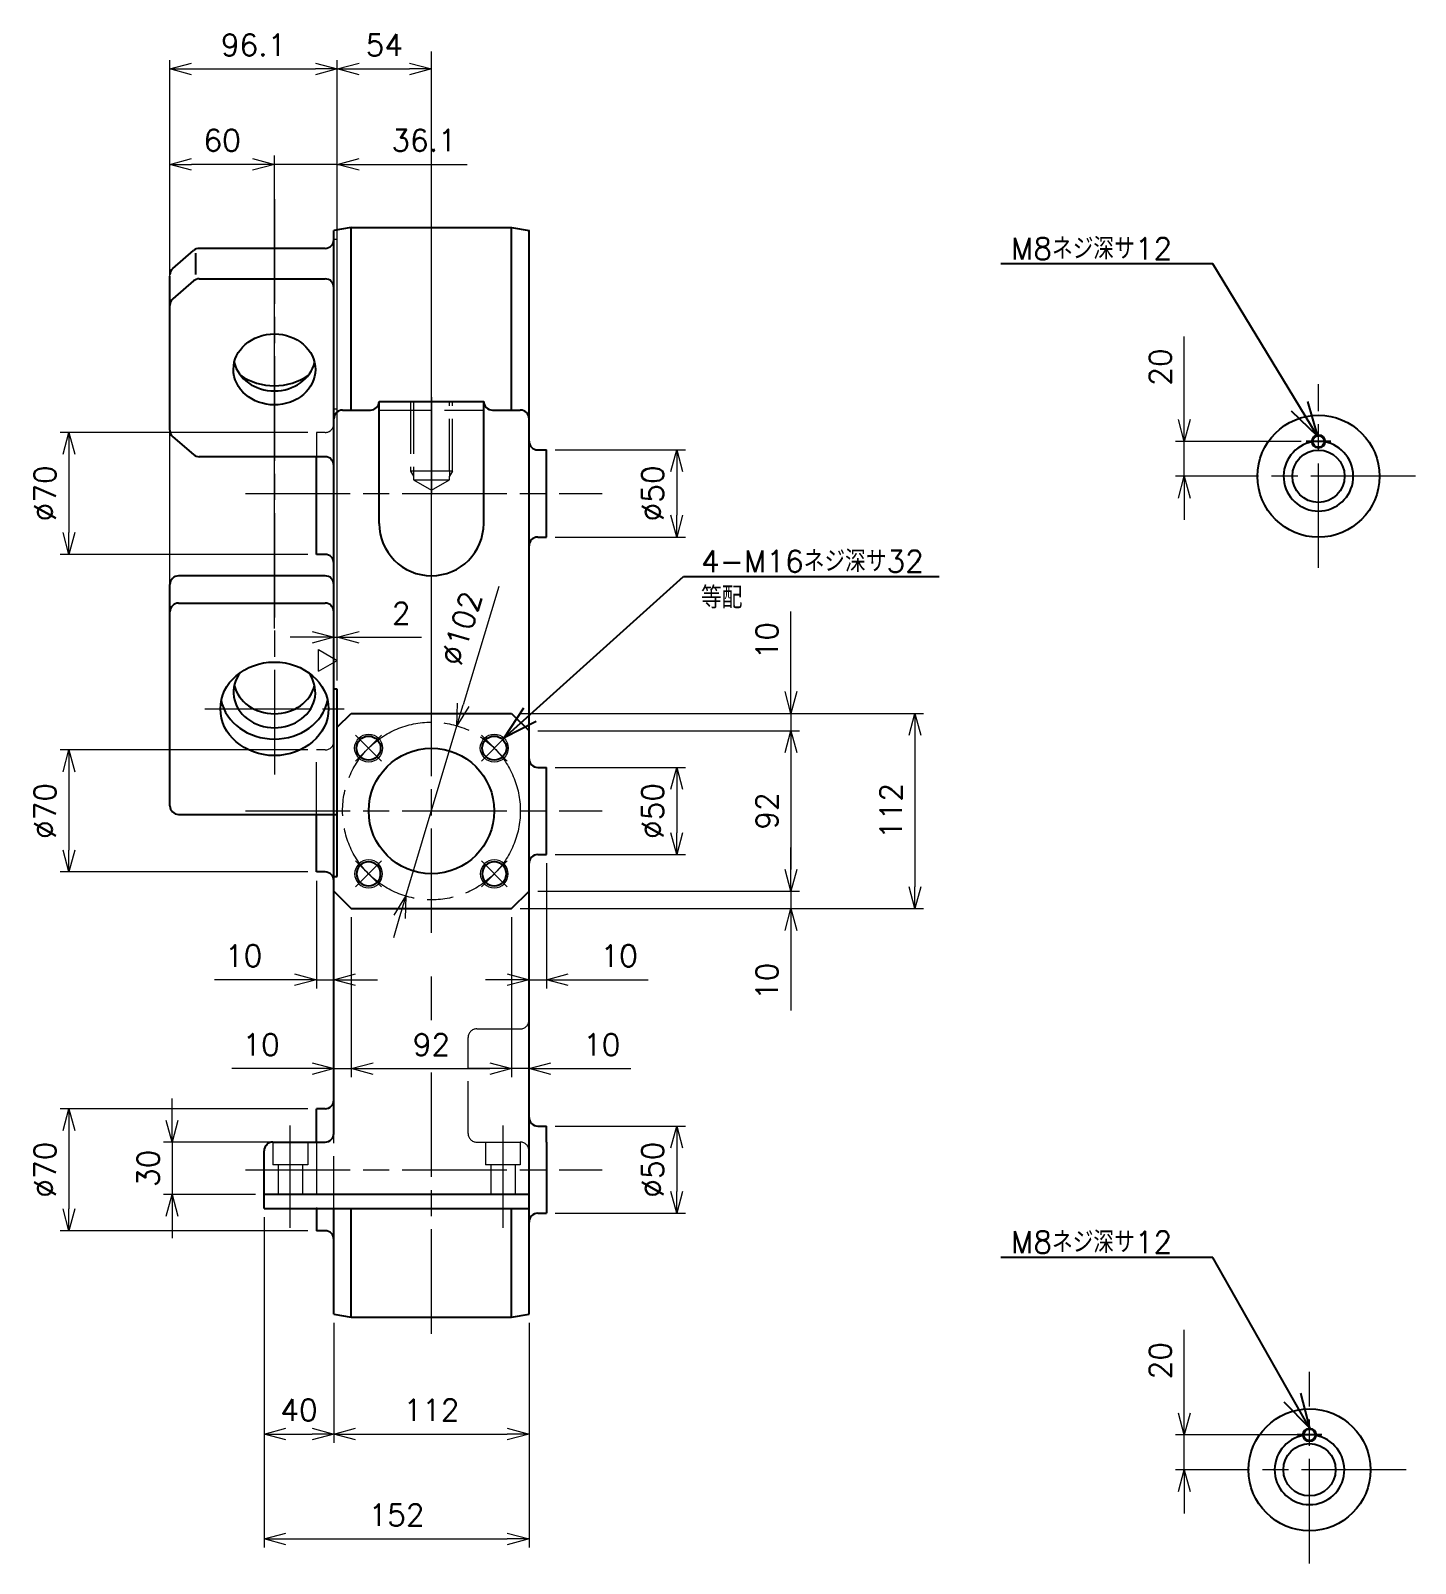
# Model space of a CAD drawing. Header units: millimetres. Extents: x 0 to 4205, y 0 to 2970.
# Drawn here: x 2753 to 3547, y 1209 to 2088 of the extents above; entities that cross this region are included whole.
import ezdxf
from ezdxf import colors
from ezdxf.entities.mleader import LeaderData, LeaderLine
from ezdxf.math import Vec2, Vec3

# ---------------------------------------------------------------- set-up
doc = ezdxf.new("R2010")
doc.units = ezdxf.units.MM
doc.header["$LTSCALE"] = 5
doc.linetypes.add('AM_ISO02W050', pattern=[7.5, 6, -1.5])
doc.linetypes.add('AM_ISO08W050', pattern=[18, 12, -1.5, 3, -1.5])
doc.layers.get('0').update_dxf_attribs({"lineweight": 0})
doc.layers.get('Defpoints').update_dxf_attribs({"lineweight": 0})
for name, color, linetype, lineweight in [('AM_0', 7, 'Continuous', 25), ('AM_3', 6, 'AM_ISO02W050', 13), ('AM_4', 4, 'Continuous', 13), ('AM_5', 3, 'Continuous', 13), ('AM_7', 4, 'AM_ISO08W050', 13)]:
    doc.layers.add(name, color=color, linetype=linetype, lineweight=lineweight)
doc.layers.add('CENTER', color=4, linetype='AM_ISO08W050')
doc.styles.get("Standard").update_dxf_attribs({"font": 'romans.shx', "bigfont": 'japanese.shx'})
doc.dimstyles.new('AM_JIS', dxfattribs={"dimtxt": 2.5, "dimasz": 2.5, "dimexe": 1, "dimexo": 1, "dimgap": 1.5, "dimtad": 3, "dimdec": 3, "dimdsep": 46, "dimtxsty": 'Standard', "dimblk": 'OPEN30', "dimcen": 0, "dimclrd": 256, "dimclre": 256, "dimclrt": 2, "dimadec": 0, "dimazin": 2, "dimtp": 0.1, "dimtm": 0.1, "dimtfac": 0.71, "dimtdec": 3, "dimtix": 1, "dimtmove": 0, "dimatfit": 3, "dimldrblk": 'OPEN30', "dimfxl": 1, "dimlwd": -1, "dimlwe": -1, "dimarcsym": 0})

# ---------------------------------------------------------------- blocks, each defined once
blk = doc.blocks.new('JIS_B1004_1')
at = {"layer": 'AM_0'}
blk.add_circle((0, 0), 6.92, dxfattribs=at)
at = {"layer": 'AM_4'}
blk.add_circle((0, 0), 8, dxfattribs=at)
at = {"layer": 'AM_7'}
for p, q in [((0, -10.5), (0, 10.5)), ((-10.5, 0), (10.5, 0))]:
    blk.add_line(p, q, dxfattribs=at)
at = {"layer": 'AM_0', "flags": 9}
for tag, p in [('ATT_TAG_1', (0, 0)), ('ATT_TAG_2', (0, -2)), ('ATT_TAG_3', (0, -4)), ('ATT_TAG_4', (0, -6)), ('ATT_TAG_5', (0, -8)), ('ATT_TAG_6', (0, -10)), ('ATT_TAG_7', (0, -12)), ('ATT_TAG_8', (0, -14)), ('ATT_TAG_9', (0, -16)), ('ATT_TAG_10', (0, -18)), ('ATT_TAG_11', (0, -20)), ('ATT_TAG_12', (0, -22)), ('ATT_TAG_13', (0, -24)), ('ATT_TAG_14', (0, -26)), ('ATT_TAG_15', (0, -28)), ('ATT_TAG_16', (0, -30)), ('ATT_TAG_17', (0, -32)), ('ATT_TAG_18', (0, -34)), ('ATT_TAG_19', (0, -36)), ('ATT_TAG_20', (0, -38))]:
    blk.add_attdef(tag, p, '', height=2, dxfattribs=at)
blk = doc.blocks.new('B1004_MetricCoarse_1_2')
at = {"layer": 'AM_3'}
for p, q in [((40, 12), (0, 12)), ((40, 10.38), (0, 10.38)), ((40, 12), (40, 10.38)), ((40, 12), (42.81, 10.38)), ((40, 10.38), (40, -10.38)), ((40, 10.38), (42.81, 10.38)), ((45, 10.38), (42.81, 10.38)), ((45, -10.38), (45, 10.38)), ((50.99, 0), (45, 10.38)), ((45, -10.38), (50.99, 0)), ((0, -10.38), (40, -10.38)), ((0, -12), (40, -12)), ((40, -12), (42.81, -10.38)), ((40, -10.38), (40, -12)), ((40, -10.38), (42.81, -10.38)), ((42.81, -10.38), (45, -10.38))]:
    blk.add_line(p, q, dxfattribs=at)
at = {"layer": 'AM_7'}
blk.add_line((-2.5, 0), (53.49, 0), dxfattribs=at)
at = {"layer": 'AM_3'}
for tag, p, flags in [('IDENT', (0, 0), 3), ('NAME', (0, -1), 1), ('WEIGHT', (0, -9), 1), ('NAME1', (0, -2), 1), ('DEVICE', (0, -3), 1), ('DEVICE1', (0, -4), 1), ('PARTS_NO', (0, -5), 1), ('BOMCOUNT', (0, -6), 1), ('MATERIAL', (0, -7), 1), ('PRICE', (0, -8), 1), ('PROCESS', (0, -10), 1), ('MAKER', (0, -11), 1), ('ITEM1', (0, -12), 1), ('ITEM2', (0, -13), 1), ('ITEM3', (0, -14), 1), ('ITEM4', (0, -15), 1), ('ITEM5', (0, -16), 1), ('ITEM6', (0, -17), 1), ('ITEM7', (0, -18), 1), ('ITEM8', (0, -19), 1), ('ITEM9', (0, -20), 1)]:
    blk.add_attdef(tag, p, '', height=1, dxfattribs=dict(at, flags=flags))
blk = doc.blocks.new('_Open30')
at = {"color": 0, "linetype": 'ByBlock', "lineweight": -2}
for p, q in [((-1, 0.268), (0, 0)), ((0, 0), (-1, -0.268)), ((0, 0), (-1, 0))]:
    blk.add_line(p, q, dxfattribs=at)
blk = doc.blocks.new('*D104')
at = {"layer": 'AM_5'}
for p, q in [((3053.65, 1847.59), (3128.41, 1847.59)), ((3123.41, 1835.09), (3123.41, 1810.09)), ((3053.65, 1797.59), (3128.41, 1797.59))]:
    blk.add_line(p, q, dxfattribs=at)
at = {"layer": 'Defpoints', "color": 0}
for p in [(3048.65, 1847.59), (3048.65, 1797.59), (3123.41, 1797.59)]:
    blk.add_point(p, dxfattribs=at)
at = {"layer": 'AM_5', "xscale": 12.5, "yscale": 12.5, "zscale": 12.5}
for p, rotation in [((3123.41, 1847.59), 90), ((3123.41, 1797.59), 270)]:
    blk.add_blockref('_Open30', p, dxfattribs=dict(at, rotation=rotation))
at = {"layer": 'AM_5', "color": 2, "insert": (3109.66, 1822.59), "char_height": 12.5, "attachment_point": 5, "rotation": 90}
blk.add_mtext('%%c50', dxfattribs=at)
blk = doc.blocks.new('*D105')
at = {"layer": 'AM_5'}
for p, q in [((3053.65, 1665.4), (3128.41, 1665.4)), ((3123.41, 1652.9), (3123.41, 1627.9)), ((3053.65, 1615.4), (3128.41, 1615.4))]:
    blk.add_line(p, q, dxfattribs=at)
at = {"layer": 'Defpoints', "color": 0}
for p in [(3048.65, 1665.4), (3048.65, 1615.4), (3123.41, 1615.4)]:
    blk.add_point(p, dxfattribs=at)
at = {"layer": 'AM_5', "xscale": 12.5, "yscale": 12.5, "zscale": 12.5}
for p, rotation in [((3123.41, 1665.4), 90), ((3123.41, 1615.4), 270)]:
    blk.add_blockref('_Open30', p, dxfattribs=dict(at, rotation=rotation))
at = {"layer": 'AM_5', "color": 2, "insert": (3109.66, 1640.4), "char_height": 12.5, "attachment_point": 5, "rotation": 90}
blk.add_mtext('%%c50', dxfattribs=at)
blk = doc.blocks.new('*D106')
at = {"layer": 'AM_5'}
for p, q in [((3053.65, 1459.58), (3128.41, 1459.58)), ((3123.41, 1447.08), (3123.41, 1422.08)), ((3053.65, 1409.58), (3128.41, 1409.58))]:
    blk.add_line(p, q, dxfattribs=at)
at = {"layer": 'Defpoints', "color": 0}
for p in [(3048.65, 1459.58), (3048.65, 1409.58), (3123.41, 1409.58)]:
    blk.add_point(p, dxfattribs=at)
at = {"layer": 'AM_5', "xscale": 12.5, "yscale": 12.5, "zscale": 12.5}
for p, rotation in [((3123.41, 1459.58), 89.999999998044), ((3123.41, 1409.58), 269.999999998044)]:
    blk.add_blockref('_Open30', p, dxfattribs=dict(at, rotation=rotation))
at = {"layer": 'AM_5', "color": 2, "insert": (3109.66, 1434.58), "char_height": 12.5, "attachment_point": 5, "rotation": 90}
blk.add_mtext('%%c50', dxfattribs=at)
blk = doc.blocks.new('*D107')
at = {"layer": 'AM_5'}
for p, q in [((2911.65, 1857.59), (2769.62, 1857.59)), ((2774.62, 1845.09), (2774.62, 1800.09)), ((2911.65, 1787.59), (2769.62, 1787.59))]:
    blk.add_line(p, q, dxfattribs=at)
at = {"layer": 'Defpoints', "color": 0}
for p in [(2916.65, 1857.59), (2774.62, 1787.59), (2916.65, 1787.59)]:
    blk.add_point(p, dxfattribs=at)
at = {"layer": 'AM_5', "xscale": 12.5, "yscale": 12.5, "zscale": 12.5}
for p, rotation in [((2774.62, 1857.59), 89.999999999342), ((2774.62, 1787.59), 269.999999999342)]:
    blk.add_blockref('_Open30', p, dxfattribs=dict(at, rotation=rotation))
at = {"layer": 'AM_5', "color": 2, "insert": (2760.87, 1822.59), "char_height": 12.5, "attachment_point": 5, "rotation": 90}
blk.add_mtext('%%c70', dxfattribs=at)
blk = doc.blocks.new('*D108')
at = {"layer": 'AM_5'}
for p, q in [((2911.65, 1675.4), (2769.62, 1675.4)), ((2774.62, 1662.9), (2774.62, 1617.9)), ((2911.65, 1605.4), (2769.62, 1605.4))]:
    blk.add_line(p, q, dxfattribs=at)
at = {"layer": 'Defpoints', "color": 0}
for p in [(2916.65, 1675.4), (2774.62, 1605.4), (2916.65, 1605.4)]:
    blk.add_point(p, dxfattribs=at)
at = {"layer": 'AM_5', "xscale": 12.5, "yscale": 12.5, "zscale": 12.5}
for p, rotation in [((2774.62, 1675.4), 89.999999999381), ((2774.62, 1605.4), 269.999999999381)]:
    blk.add_blockref('_Open30', p, dxfattribs=dict(at, rotation=rotation))
at = {"layer": 'AM_5', "color": 2, "insert": (2760.87, 1640.4), "char_height": 12.5, "attachment_point": 5, "rotation": 90}
blk.add_mtext('%%c70', dxfattribs=at)
blk = doc.blocks.new('*D109')
at = {"layer": 'AM_5'}
for p, q in [((2911.65, 1469.58), (2769.62, 1469.58)), ((2774.62, 1457.08), (2774.62, 1412.08)), ((2911.65, 1399.58), (2769.62, 1399.58))]:
    blk.add_line(p, q, dxfattribs=at)
at = {"layer": 'Defpoints', "color": 0}
for p in [(2916.65, 1469.58), (2774.62, 1399.58), (2916.65, 1399.58)]:
    blk.add_point(p, dxfattribs=at)
at = {"layer": 'AM_5', "xscale": 12.5, "yscale": 12.5, "zscale": 12.5}
for p, rotation in [((2774.62, 1469.58), 90.000000000279), ((2774.62, 1399.58), 270.000000000279)]:
    blk.add_blockref('_Open30', p, dxfattribs=dict(at, rotation=rotation))
at = {"layer": 'AM_5', "color": 2, "insert": (2760.87, 1434.58), "char_height": 12.5, "attachment_point": 5, "rotation": 90}
blk.add_mtext('%%c70', dxfattribs=at)
blk = doc.blocks.new('*D110')
at = {"layer": 'AM_5'}
for p, q in [((2833.87, 1462.9), (2833.87, 1475.4)), ((2896.65, 1450.4), (2828.87, 1450.4)), ((2833.87, 1450.4), (2833.87, 1420.4)), ((2881.65, 1420.4), (2828.87, 1420.4)), ((2833.87, 1407.9), (2833.87, 1395.4))]:
    blk.add_line(p, q, dxfattribs=at)
at = {"layer": 'Defpoints', "color": 0}
for p in [(2901.65, 1450.4), (2833.87, 1420.4), (2886.65, 1420.4)]:
    blk.add_point(p, dxfattribs=at)
at = {"layer": 'AM_5', "xscale": 12.5, "yscale": 12.5, "zscale": 12.5}
for p, rotation in [((2833.87, 1450.4), 270), ((2833.87, 1420.4), 90)]:
    blk.add_blockref('_Open30', p, dxfattribs=dict(at, rotation=rotation))
at = {"layer": 'AM_5', "color": 2, "insert": (2820.12, 1435.4), "char_height": 12.5, "attachment_point": 5, "rotation": 90}
blk.add_mtext('30', dxfattribs=at)
blk = doc.blocks.new('*D111')
at = {"layer": 'AM_5'}
for p, q in [((2886.65, 1407.4), (2886.65, 1277.91)), ((2926.65, 1346.75), (2926.65, 1277.91)), ((2899.15, 1282.91), (2914.15, 1282.91))]:
    blk.add_line(p, q, dxfattribs=at)
at = {"layer": 'Defpoints', "color": 0}
for p in [(2886.65, 1412.4), (2926.65, 1351.75), (2926.65, 1282.91)]:
    blk.add_point(p, dxfattribs=at)
at = {"layer": 'AM_5', "xscale": 12.5, "yscale": 12.5, "zscale": 12.5, "rotation": 180}
blk.add_blockref('_Open30', (2886.65, 1282.91), dxfattribs=at)
at = {"layer": 'AM_5', "xscale": 12.5, "yscale": 12.5, "zscale": 12.5}
blk.add_blockref('_Open30', (2926.65, 1282.91), dxfattribs=at)
at = {"layer": 'AM_5', "color": 2, "insert": (2906.65, 1296.66), "char_height": 12.5, "attachment_point": 5}
blk.add_mtext('40', dxfattribs=at)
blk = doc.blocks.new('*D112')
at = {"layer": 'AM_5'}
for p, q in [((2926.65, 1346.75), (2926.65, 1277.91)), ((3038.65, 1346.75), (3038.65, 1277.91)), ((2939.15, 1282.91), (3026.15, 1282.91))]:
    blk.add_line(p, q, dxfattribs=at)
at = {"layer": 'Defpoints', "color": 0}
for p in [(2926.65, 1351.75), (3038.65, 1351.75), (3038.65, 1282.91)]:
    blk.add_point(p, dxfattribs=at)
at = {"layer": 'AM_5', "xscale": 12.5, "yscale": 12.5, "zscale": 12.5, "rotation": 180}
blk.add_blockref('_Open30', (2926.65, 1282.91), dxfattribs=at)
at = {"layer": 'AM_5', "xscale": 12.5, "yscale": 12.5, "zscale": 12.5}
blk.add_blockref('_Open30', (3038.65, 1282.91), dxfattribs=at)
at = {"layer": 'AM_5', "color": 2, "insert": (2982.65, 1296.66), "char_height": 12.5, "attachment_point": 5}
blk.add_mtext('112', dxfattribs=at)
blk = doc.blocks.new('*D113')
at = {"layer": 'AM_5'}
for p, q in [((2886.65, 1407.4), (2886.65, 1217.77)), ((3038.65, 1346.75), (3038.65, 1217.77)), ((2899.15, 1222.77), (3026.15, 1222.77))]:
    blk.add_line(p, q, dxfattribs=at)
at = {"layer": 'Defpoints', "color": 0}
for p in [(2886.65, 1412.4), (3038.65, 1351.75), (3038.65, 1222.77)]:
    blk.add_point(p, dxfattribs=at)
at = {"layer": 'AM_5', "xscale": 12.5, "yscale": 12.5, "zscale": 12.5, "rotation": 180}
blk.add_blockref('_Open30', (2886.65, 1222.77), dxfattribs=at)
at = {"layer": 'AM_5', "xscale": 12.5, "yscale": 12.5, "zscale": 12.5}
blk.add_blockref('_Open30', (3038.65, 1222.77), dxfattribs=at)
at = {"layer": 'AM_5', "color": 2, "insert": (2962.65, 1236.52), "char_height": 12.5, "attachment_point": 5}
blk.add_mtext('152', dxfattribs=at)
blk = doc.blocks.new('*D114')
at = {"layer": 'AM_5'}
for p, q in [((2916.65, 1600.4), (2916.65, 1538.57)), ((2926.65, 1600.4), (2926.65, 1538.57)), ((2916.65, 1543.57), (2858.2, 1543.57)), ((2904.15, 1543.57), (2891.65, 1543.57)), ((2916.65, 1543.57), (2926.65, 1543.57)), ((2939.15, 1543.57), (2951.65, 1543.57))]:
    blk.add_line(p, q, dxfattribs=at)
at = {"layer": 'Defpoints', "color": 0}
for p in [(2916.65, 1605.4), (2926.65, 1605.4), (2926.65, 1543.57)]:
    blk.add_point(p, dxfattribs=at)
at = {"layer": 'AM_5', "xscale": 12.5, "yscale": 12.5, "zscale": 12.5}
blk.add_blockref('_Open30', (2916.65, 1543.57), dxfattribs=at)
at = {"layer": 'AM_5', "xscale": 12.5, "yscale": 12.5, "zscale": 12.5, "rotation": 180}
blk.add_blockref('_Open30', (2926.65, 1543.57), dxfattribs=at)
at = {"layer": 'AM_5', "color": 2, "insert": (2874.92, 1557.32), "char_height": 12.5, "attachment_point": 5}
blk.add_mtext('10', dxfattribs=at)
blk = doc.blocks.new('*D115')
at = {"layer": 'AM_5'}
for p, q in [((3048.65, 1610.4), (3048.65, 1538.57)), ((3038.65, 1589.4), (3038.65, 1538.57)), ((3026.15, 1543.57), (3013.65, 1543.57)), ((3038.65, 1543.57), (3048.65, 1543.57)), ((3048.65, 1543.57), (3107.1, 1543.57)), ((3061.15, 1543.57), (3073.65, 1543.57))]:
    blk.add_line(p, q, dxfattribs=at)
at = {"layer": 'Defpoints', "color": 0}
for p in [(3048.65, 1615.4), (3038.65, 1594.4), (3048.65, 1543.57)]:
    blk.add_point(p, dxfattribs=at)
at = {"layer": 'AM_5', "xscale": 12.5, "yscale": 12.5, "zscale": 12.5}
blk.add_blockref('_Open30', (3038.65, 1543.57), dxfattribs=at)
at = {"layer": 'AM_5', "xscale": 12.5, "yscale": 12.5, "zscale": 12.5, "rotation": 180}
blk.add_blockref('_Open30', (3048.65, 1543.57), dxfattribs=at)
at = {"layer": 'AM_5', "color": 2, "insert": (3090.38, 1557.32), "char_height": 12.5, "attachment_point": 5}
blk.add_mtext('10', dxfattribs=at)
blk = doc.blocks.new('*D116')
at = {"layer": 'AM_5'}
for p, q in [((3021.31, 1769.18), (3000.91, 1701.22)), ((2967.99, 1591.56), (2997.32, 1689.25)), ((2964.39, 1579.59), (2960.8, 1567.61))]:
    blk.add_line(p, q, dxfattribs=at)
at = {"layer": 'Defpoints', "color": 0}
for p in [(2997.32, 1689.25), (2967.99, 1591.56)]:
    blk.add_point(p, dxfattribs=at)
at = {"layer": 'AM_5', "xscale": 12.5, "yscale": 12.5, "zscale": 12.5}
for p, rotation in [((2997.32, 1689.25), 253.288296521846), ((2967.99, 1591.56), 73.288296521846)]:
    blk.add_blockref('_Open30', p, dxfattribs=dict(at, rotation=rotation))
at = {"layer": 'AM_5', "color": 2, "insert": (2999.74, 1745.14), "char_height": 12.5, "attachment_point": 5, "rotation": 73.2883}
blk.add_mtext('%%c102', dxfattribs=at)
blk = doc.blocks.new('*D118')
at = {"layer": 'AM_5'}
for p, q in [((3188.93, 1696.4), (3188.93, 1754.86)), ((3188.93, 1708.9), (3188.93, 1721.4)), ((3033.65, 1696.4), (3193.93, 1696.4)), ((3188.93, 1696.4), (3188.93, 1686.4)), ((3043.65, 1686.4), (3193.93, 1686.4)), ((3188.93, 1673.9), (3188.93, 1661.4))]:
    blk.add_line(p, q, dxfattribs=at)
at = {"layer": 'Defpoints', "color": 0}
for p in [(3028.65, 1696.4), (3038.65, 1686.4), (3188.93, 1686.4)]:
    blk.add_point(p, dxfattribs=at)
at = {"layer": 'AM_5', "xscale": 12.5, "yscale": 12.5, "zscale": 12.5}
for p, rotation in [((3188.93, 1696.4), 270), ((3188.93, 1686.4), 90)]:
    blk.add_blockref('_Open30', p, dxfattribs=dict(at, rotation=rotation))
at = {"layer": 'AM_5', "color": 2, "insert": (3175.18, 1738.13), "char_height": 12.5, "attachment_point": 5, "rotation": 90}
blk.add_mtext('10', dxfattribs=at)
blk = doc.blocks.new('*D119')
at = {"layer": 'AM_5'}
for p, q in [((3043.65, 1686.4), (3193.93, 1686.4)), ((3188.93, 1673.9), (3188.93, 1606.9)), ((3043.65, 1594.4), (3193.93, 1594.4))]:
    blk.add_line(p, q, dxfattribs=at)
at = {"layer": 'Defpoints', "color": 0}
for p in [(3038.65, 1686.4), (3038.65, 1594.4), (3188.93, 1594.4)]:
    blk.add_point(p, dxfattribs=at)
at = {"layer": 'AM_5', "xscale": 12.5, "yscale": 12.5, "zscale": 12.5}
for p, rotation in [((3188.93, 1686.4), 90), ((3188.93, 1594.4), 270)]:
    blk.add_blockref('_Open30', p, dxfattribs=dict(at, rotation=rotation))
at = {"layer": 'AM_5', "color": 2, "insert": (3175.18, 1640.4), "char_height": 12.5, "attachment_point": 5, "rotation": 90}
blk.add_mtext('92', dxfattribs=at)
blk = doc.blocks.new('*D120')
at = {"layer": 'AM_5'}
for p, q in [((3188.93, 1606.9), (3188.93, 1619.4)), ((3043.65, 1594.4), (3193.93, 1594.4)), ((3188.93, 1594.4), (3188.93, 1584.4)), ((3033.65, 1584.4), (3193.93, 1584.4)), ((3188.93, 1584.4), (3188.93, 1525.95)), ((3188.93, 1571.9), (3188.93, 1559.4))]:
    blk.add_line(p, q, dxfattribs=at)
at = {"layer": 'Defpoints', "color": 0}
for p in [(3038.65, 1594.4), (3028.65, 1584.4), (3188.93, 1584.4)]:
    blk.add_point(p, dxfattribs=at)
at = {"layer": 'AM_5', "xscale": 12.5, "yscale": 12.5, "zscale": 12.5}
for p, rotation in [((3188.93, 1594.4), 270), ((3188.93, 1584.4), 90)]:
    blk.add_blockref('_Open30', p, dxfattribs=dict(at, rotation=rotation))
at = {"layer": 'AM_5', "color": 2, "insert": (3175.18, 1542.68), "char_height": 12.5, "attachment_point": 5, "rotation": 90}
blk.add_mtext('10', dxfattribs=at)
blk = doc.blocks.new('*D121')
at = {"layer": 'AM_5'}
for p, q in [((3033.65, 1696.4), (3265.07, 1696.4)), ((3260.07, 1683.9), (3260.07, 1596.9)), ((3033.65, 1584.4), (3265.07, 1584.4))]:
    blk.add_line(p, q, dxfattribs=at)
at = {"layer": 'Defpoints', "color": 0}
for p in [(3028.65, 1696.4), (3028.65, 1584.4), (3260.07, 1584.4)]:
    blk.add_point(p, dxfattribs=at)
at = {"layer": 'AM_5', "xscale": 12.5, "yscale": 12.5, "zscale": 12.5}
for p, rotation in [((3260.07, 1696.4), 89.999999999641), ((3260.07, 1584.4), 269.999999999641)]:
    blk.add_blockref('_Open30', p, dxfattribs=dict(at, rotation=rotation))
at = {"layer": 'AM_5', "color": 2, "insert": (3246.32, 1640.4), "char_height": 12.5, "attachment_point": 5, "rotation": 90}
blk.add_mtext('112', dxfattribs=at)
blk = doc.blocks.new('*D122')
at = {"layer": 'AM_5'}
for p, q in [((2926.65, 1589.4), (2926.65, 1487.59)), ((2936.65, 1579.4), (2936.65, 1487.59)), ((2926.65, 1492.59), (2868.2, 1492.59)), ((2914.15, 1492.59), (2901.65, 1492.59)), ((2926.65, 1492.59), (2936.65, 1492.59)), ((2949.15, 1492.59), (2961.65, 1492.59))]:
    blk.add_line(p, q, dxfattribs=at)
at = {"layer": 'Defpoints', "color": 0}
for p in [(2926.65, 1594.4), (2936.65, 1584.4), (2936.65, 1492.59)]:
    blk.add_point(p, dxfattribs=at)
at = {"layer": 'AM_5', "xscale": 12.5, "yscale": 12.5, "zscale": 12.5}
blk.add_blockref('_Open30', (2926.65, 1492.59), dxfattribs=at)
at = {"layer": 'AM_5', "xscale": 12.5, "yscale": 12.5, "zscale": 12.5, "rotation": 180}
blk.add_blockref('_Open30', (2936.65, 1492.59), dxfattribs=at)
at = {"layer": 'AM_5', "color": 2, "insert": (2884.92, 1506.34), "char_height": 12.5, "attachment_point": 5}
blk.add_mtext('10', dxfattribs=at)
blk = doc.blocks.new('*D123')
at = {"layer": 'AM_5'}
for p, q in [((3038.65, 1589.4), (3038.65, 1487.59)), ((3028.65, 1579.4), (3028.65, 1487.59)), ((3016.15, 1492.59), (3003.65, 1492.59)), ((3038.65, 1492.59), (3028.65, 1492.59)), ((3038.65, 1492.59), (3097.1, 1492.59)), ((3051.15, 1492.59), (3063.65, 1492.59))]:
    blk.add_line(p, q, dxfattribs=at)
at = {"layer": 'Defpoints', "color": 0}
for p in [(3038.65, 1594.4), (3028.65, 1584.4), (3028.65, 1492.59)]:
    blk.add_point(p, dxfattribs=at)
at = {"layer": 'AM_5', "xscale": 12.5, "yscale": 12.5, "zscale": 12.5}
blk.add_blockref('_Open30', (3028.65, 1492.59), dxfattribs=at)
at = {"layer": 'AM_5', "xscale": 12.5, "yscale": 12.5, "zscale": 12.5, "rotation": 180}
blk.add_blockref('_Open30', (3038.65, 1492.59), dxfattribs=at)
at = {"layer": 'AM_5', "color": 2, "insert": (3080.38, 1506.34), "char_height": 12.5, "attachment_point": 5}
blk.add_mtext('10', dxfattribs=at)
blk = doc.blocks.new('*D124')
at = {"layer": 'AM_5'}
for p, q in [((2936.65, 1579.4), (2936.65, 1487.59)), ((3028.65, 1579.4), (3028.65, 1487.59)), ((2949.15, 1492.59), (3016.15, 1492.59))]:
    blk.add_line(p, q, dxfattribs=at)
at = {"layer": 'Defpoints', "color": 0}
for p in [(2936.65, 1584.4), (3028.65, 1584.4), (3028.65, 1492.59)]:
    blk.add_point(p, dxfattribs=at)
at = {"layer": 'AM_5', "xscale": 12.5, "yscale": 12.5, "zscale": 12.5}
for p, rotation in [((2936.65, 1492.59), 180.000000000063), ((3028.65, 1492.59), 6.3e-11)]:
    blk.add_blockref('_Open30', p, dxfattribs=dict(at, rotation=rotation))
at = {"layer": 'AM_5', "color": 2, "insert": (2982.65, 1506.34), "char_height": 12.5, "attachment_point": 5}
blk.add_mtext('92', dxfattribs=at)
blk = doc.blocks.new('*D125')
at = {"layer": 'AM_5'}
for p, q in [((2926.65, 1715.35), (2926.65, 1745.1)), ((2928.65, 1715.35), (2928.65, 1745.1)), ((2914.15, 1740.1), (2901.65, 1740.1)), ((2926.65, 1740.1), (2928.65, 1740.1)), ((2928.65, 1740.1), (2976.98, 1740.1)), ((2941.15, 1740.1), (2953.65, 1740.1))]:
    blk.add_line(p, q, dxfattribs=at)
at = {"layer": 'Defpoints', "color": 0}
for p in [(2928.65, 1740.1), (2926.65, 1710.35), (2928.65, 1710.35)]:
    blk.add_point(p, dxfattribs=at)
at = {"layer": 'AM_5', "xscale": 12.5, "yscale": 12.5, "zscale": 12.5}
blk.add_blockref('_Open30', (2926.65, 1740.1), dxfattribs=at)
at = {"layer": 'AM_5', "xscale": 12.5, "yscale": 12.5, "zscale": 12.5, "rotation": 180}
blk.add_blockref('_Open30', (2928.65, 1740.1), dxfattribs=at)
at = {"layer": 'AM_5', "color": 2, "insert": (2965.32, 1753.85), "char_height": 12.5, "attachment_point": 5}
blk.add_mtext('2', dxfattribs=at)
blk = doc.blocks.new('*D127')
at = {"layer": 'AM_5'}
for p, q in [((2892.55, 1745.1), (2892.55, 2016.41)), ((2928.65, 1715.35), (2928.65, 2016.41)), ((2880.05, 2011.41), (2867.55, 2011.41)), ((2928.65, 2011.41), (2892.55, 2011.41)), ((2928.65, 2011.41), (3003.17, 2011.41)), ((2941.15, 2011.41), (2953.65, 2011.41))]:
    blk.add_line(p, q, dxfattribs=at)
at = {"layer": 'Defpoints', "color": 0}
for p in [(2892.55, 2011.41), (2892.55, 1740.1), (2928.65, 1710.35)]:
    blk.add_point(p, dxfattribs=at)
at = {"layer": 'AM_5', "xscale": 12.5, "yscale": 12.5, "zscale": 12.5}
blk.add_blockref('_Open30', (2892.55, 2011.41), dxfattribs=at)
at = {"layer": 'AM_5', "xscale": 12.5, "yscale": 12.5, "zscale": 12.5, "rotation": 180}
blk.add_blockref('_Open30', (2928.65, 2011.41), dxfattribs=at)
at = {"layer": 'AM_5', "color": 2, "insert": (2978.41, 2025.16), "char_height": 12.5, "attachment_point": 5}
blk.add_mtext('36.1', dxfattribs=at)
blk = doc.blocks.new('*D128')
at = {"layer": 'AM_5'}
for p, q in [((2832.55, 1745.1), (2832.55, 2016.41)), ((2892.55, 1745.1), (2892.55, 2016.41)), ((2880.05, 2011.41), (2845.05, 2011.41))]:
    blk.add_line(p, q, dxfattribs=at)
at = {"layer": 'Defpoints', "color": 0}
for p in [(2832.55, 2011.41), (2832.55, 1740.1), (2892.55, 1740.1)]:
    blk.add_point(p, dxfattribs=at)
at = {"layer": 'AM_5', "xscale": 12.5, "yscale": 12.5, "zscale": 12.5, "rotation": 180}
blk.add_blockref('_Open30', (2832.55, 2011.41), dxfattribs=at)
at = {"layer": 'AM_5', "xscale": 12.5, "yscale": 12.5, "zscale": 12.5}
blk.add_blockref('_Open30', (2892.55, 2011.41), dxfattribs=at)
at = {"layer": 'AM_5', "color": 2, "insert": (2862.55, 2025.16), "char_height": 12.5, "attachment_point": 5}
blk.add_mtext('60', dxfattribs=at)
blk = doc.blocks.new('*D129')
at = {"layer": 'AM_5'}
for p, q in [((2832.55, 1759.65), (2832.55, 2071.16)), ((2928.65, 1759.65), (2928.65, 2071.16)), ((2845.05, 2066.16), (2916.15, 2066.16))]:
    blk.add_line(p, q, dxfattribs=at)
at = {"layer": 'Defpoints', "color": 0}
for p in [(2928.65, 2066.16), (2832.55, 1754.65), (2928.65, 1754.65)]:
    blk.add_point(p, dxfattribs=at)
at = {"layer": 'AM_5', "xscale": 12.5, "yscale": 12.5, "zscale": 12.5, "rotation": 180}
blk.add_blockref('_Open30', (2832.55, 2066.16), dxfattribs=at)
at = {"layer": 'AM_5', "xscale": 12.5, "yscale": 12.5, "zscale": 12.5}
blk.add_blockref('_Open30', (2928.65, 2066.16), dxfattribs=at)
at = {"layer": 'AM_5', "color": 2, "insert": (2880.6, 2079.91), "char_height": 12.5, "attachment_point": 5}
blk.add_mtext('96.1', dxfattribs=at)
blk = doc.blocks.new('*D130')
at = {"layer": 'AM_5'}
for p, q in [((2928.65, 1715.35), (2928.65, 2071.16)), ((2982.65, 1715.35), (2982.65, 2071.16)), ((2941.15, 2066.16), (2970.15, 2066.16))]:
    blk.add_line(p, q, dxfattribs=at)
at = {"layer": 'Defpoints', "color": 0}
for p in [(2982.65, 2066.16), (2928.65, 1710.35), (2982.65, 1710.35)]:
    blk.add_point(p, dxfattribs=at)
at = {"layer": 'AM_5', "xscale": 12.5, "yscale": 12.5, "zscale": 12.5, "rotation": 180}
blk.add_blockref('_Open30', (2928.65, 2066.16), dxfattribs=at)
at = {"layer": 'AM_5', "xscale": 12.5, "yscale": 12.5, "zscale": 12.5}
blk.add_blockref('_Open30', (2982.65, 2066.16), dxfattribs=at)
at = {"layer": 'AM_5', "color": 2, "insert": (2955.65, 2079.91), "char_height": 12.5, "attachment_point": 5}
blk.add_mtext('54', dxfattribs=at)
blk = doc.blocks.new('*D227')
at = {"layer": 'AM_5'}
for p, q in [((3414.64, 1852.46), (3414.64, 1912.69)), ((3414.64, 1864.96), (3414.64, 1877.46)), ((3481.73, 1852.46), (3409.64, 1852.46)), ((3414.64, 1832.46), (3414.64, 1852.46)), ((3439.04, 1832.46), (3409.64, 1832.46)), ((3414.64, 1819.96), (3414.64, 1807.46))]:
    blk.add_line(p, q, dxfattribs=at)
at = {"layer": 'Defpoints', "color": 0}
for p in [(3414.64, 1852.46), (3486.73, 1852.46), (3444.04, 1832.46)]:
    blk.add_point(p, dxfattribs=at)
at = {"layer": 'AM_5', "xscale": 12.5, "yscale": 12.5, "zscale": 12.5}
for p, rotation in [((3414.64, 1852.46), 270), ((3414.64, 1832.46), 90)]:
    blk.add_blockref('_Open30', p, dxfattribs=dict(at, rotation=rotation))
at = {"layer": 'AM_5', "color": 2, "insert": (3400.89, 1895.07), "char_height": 12.5, "attachment_point": 5, "rotation": 90}
blk.add_mtext('20', dxfattribs=at)
blk = doc.blocks.new('*D237')
at = {"layer": 'AM_5'}
for p, q in [((3414.64, 1282.4), (3414.64, 1342.64)), ((3414.64, 1294.9), (3414.64, 1307.4)), ((3481.73, 1282.4), (3409.64, 1282.4)), ((3414.64, 1262.4), (3414.64, 1282.4)), ((3439.04, 1262.4), (3409.64, 1262.4)), ((3414.64, 1249.9), (3414.64, 1237.4))]:
    blk.add_line(p, q, dxfattribs=at)
at = {"layer": 'Defpoints', "color": 0}
for p in [(3414.64, 1282.4), (3486.73, 1282.4), (3444.04, 1262.4)]:
    blk.add_point(p, dxfattribs=at)
at = {"layer": 'AM_5', "xscale": 12.5, "yscale": 12.5, "zscale": 12.5}
for p, rotation in [((3414.64, 1282.4), 270), ((3414.64, 1262.4), 90)]:
    blk.add_blockref('_Open30', p, dxfattribs=dict(at, rotation=rotation))
at = {"layer": 'AM_5', "color": 2, "insert": (3400.89, 1325.02), "char_height": 12.5, "attachment_point": 5, "rotation": 90}
blk.add_mtext('20', dxfattribs=at)

msp = doc.modelspace()

# ---------------------------------------------------------------- linework, layer by layer
at = {"layer": 'AM_0'}
for p, q in [((2936.6508, 1975.114), (2926.6508, 1973.3775)), ((2926.6508, 1688.4031), (2926.6508, 1973.3775)), ((2936.6508, 1870.4031), (2936.6508, 1975.114)), ((2936.6508, 1975.114), (3028.6508, 1975.114)), ((3028.6508, 1870.4031), (3028.6508, 1975.114)), ((3028.6508, 1975.114), (3038.6508, 1973.3775)), ((3038.6508, 1351.7451), (3038.6508, 1973.3775)), ((2834.2775, 1951.721), (2846.1417, 1961.9956)), ((2921.6508, 1963.216), (2849.4149, 1963.216)), ((2847.5508, 1948.1547), (2847.5508, 1960.4013)), ((2832.5508, 1858.8977), (2832.5508, 1947.2715)), ((2846.1417, 1944.4956), (2834.2775, 1934.221)), ((2849.4149, 1945.716), (2921.6508, 1945.716)), ((2952.6508, 1805.4031), (2952.6508, 1875.4031)), ((2952.6508, 1875.4031), (3012.6508, 1875.4031)), ((3012.6508, 1805.4031), (3012.6508, 1875.4031)), ((2931.6508, 1870.4031), (2947.6508, 1870.4031)), ((3017.6508, 1870.4031), (3033.6508, 1870.4031)), ((2834.2775, 1855.118), (2846.1417, 1844.8434)), ((3043.6508, 1847.5926), (3048.6508, 1847.5926)), ((3048.6508, 1797.5926), (3048.6508, 1847.5926)), ((2921.6508, 1843.6231), (2849.4149, 1843.6231)), ((2916.6508, 1815.5941), (2916.6508, 1843.6231)), ((2916.6508, 1787.5926), (2916.6508, 1815.5941)), ((3043.6508, 1797.5926), (3048.6508, 1797.5926)), ((2921.6508, 1787.5926), (2916.6508, 1787.5926)), ((2832.5508, 1643.4047), (2832.5508, 1770.3181)), ((2921.6508, 1775.3181), (2837.5508, 1775.3181)), ((2837.5508, 1759.6482), (2921.6508, 1759.6482)), ((2928.6508, 1710.3516), (2926.6508, 1710.3516)), ((2928.6508, 1602.8754), (2928.6508, 1710.3516)), ((2928.6508, 1688.4031), (2936.6508, 1696.4031)), ((2936.6508, 1696.4031), (3028.6508, 1696.4031)), ((3028.6508, 1696.4031), (3038.6508, 1686.4031)), ((2926.6508, 1638.4047), (2926.6508, 1688.4031)), ((3043.6508, 1665.4031), (3048.6508, 1665.4031)), ((3048.6508, 1615.4031), (3048.6508, 1665.4031)), ((2837.5508, 1638.4047), (2928.6508, 1638.4047)), ((2916.6508, 1605.4031), (2916.6508, 1638.4047)), ((2926.6508, 1455.4031), (2926.6508, 1638.4047)), ((3043.6508, 1615.4031), (3048.6508, 1615.4031)), ((2921.6508, 1605.4031), (2916.6508, 1605.4031)), ((2926.6508, 1602.8754), (2928.6508, 1602.8754)), ((2926.6508, 1594.4031), (2936.6508, 1584.4031)), ((3028.6508, 1584.4031), (3038.6508, 1594.4031)), ((2936.6508, 1584.4031), (3028.6508, 1584.4031)), ((2916.6508, 1450.4031), (2916.6508, 1469.5783)), ((2921.6508, 1469.5783), (2916.6508, 1469.5783)), ((3043.6508, 1459.5783), (3048.6508, 1459.5783)), ((3048.6508, 1450.4031), (3048.6508, 1459.5783)), ((2886.6508, 1412.4031), (2886.6508, 1445.4031)), ((2891.6508, 1450.4031), (2921.6508, 1450.4031)), ((3048.6508, 1450.4031), (3048.6508, 1412.4031)), ((3038.6508, 1420.4031), (2886.6508, 1420.4031)), ((2886.6508, 1412.4031), (3038.6508, 1412.4031)), ((2916.6508, 1412.4031), (2916.6508, 1399.5783)), ((2926.6508, 1351.7451), (2926.6508, 1412.4031)), ((2936.6508, 1350.0086), (2936.6508, 1412.4031)), ((3028.6508, 1350.0086), (3028.6508, 1412.4031)), ((3043.6508, 1409.5783), (3048.6508, 1409.5783)), ((3048.6508, 1412.4031), (3048.6508, 1409.5783)), ((2921.6508, 1399.5783), (2916.6508, 1399.5783)), ((2926.6508, 1351.7451), (2936.6508, 1350.0086)), ((2936.6508, 1350.0086), (3028.6508, 1350.0086)), ((3028.6508, 1350.0086), (3038.6508, 1351.7451))]:
    msp.add_line(p, q, dxfattribs=at)
for centre, radius in [((3491.6728, 1832.4558), 35), ((3491.6728, 1852.4558), 3.3235), ((3491.6728, 1832.4558), 15), ((2982.6508, 1640.4031), 36), ((3486.5274, 1262.4044), 35), ((3486.5274, 1282.4044), 3.3235), ((3486.5274, 1262.4044), 15)]:
    msp.add_circle(centre, radius, dxfattribs=at)
for centre, radius, start, end in [((2849.4149, 1958.216), 5, 90, 130.8933947), ((2921.6508, 1968.216), 5, 270, 0), ((2837.5508, 1947.9413), 5, 130.8933947, 180), ((2849.4149, 1940.716), 5, 90, 130.8933947), ((2921.6508, 1940.716), 5, 0, 90), ((2837.5508, 1930.4413), 5, 130.8933947, 180), ((2947.6508, 1875.4031), 5, 270, 0), ((3017.6508, 1875.4031), 5, 180, 270), ((2931.6508, 1865.4031), 5, 90, 180), ((3033.6508, 1865.4031), 5, 0, 90), ((2837.5508, 1858.8977), 5, 180, 229.1066054), ((3043.6508, 1852.5926), 5, 180, 270), ((3491.6728, 1832.4558), 20, 99.5321153, 80.4678847), ((2849.4149, 1848.6231), 5, 229.1066054, 270), ((2921.6508, 1838.6231), 5, 0, 90), ((2982.6508, 1805.4031), 30, 180, 270), ((2982.6508, 1805.4031), 30, 270, 0), ((3043.6508, 1792.5926), 5, 90, 180), ((2921.6508, 1782.5926), 5, 0, 90), ((2837.5508, 1770.3181), 5, 90, 180), ((2921.6508, 1770.3181), 5, 0, 90), ((2837.5508, 1754.6482), 5, 90, 180), ((2921.6508, 1754.6482), 5, 0, 90), ((3043.6508, 1670.4031), 5, 180, 270), ((2837.5508, 1643.4047), 5, 180, 270), ((3043.6508, 1610.4031), 5, 90, 180), ((2921.6508, 1600.4031), 5, 0, 90), ((2921.6508, 1474.5783), 5, 270, 0), ((3043.6508, 1464.5783), 5, 180, 270), ((2921.6508, 1455.4031), 5, 270, 0), ((2891.6508, 1445.4031), 5, 90, 180), ((3043.6508, 1404.5783), 5, 90, 180), ((2921.6508, 1394.5783), 5, 0, 90), ((3486.5274, 1262.4044), 20, 99.5321153, 80.4678847)]:
    msp.add_arc(centre, radius, start, end, dxfattribs=at)
for centre, major_axis, start_param, end_param in [((2892.5508, 1893.7545), (-23.5, 0), 0.19783271, 6.48101801), ((2892.5508, 1901.7545), (-23.5, 0), 0.19783271, 2.94375995), ((2892.5508, 1911.2545), (-31, 0), 0.89136156, 2.25023108), ((2892.5508, 1708.5265), (-23.5, 0), 5.68951253, 10.01845073), ((2892.5508, 1716.5265), (-23.5, 0), 0.19783271, 2.94375995), ((2892.5508, 1708.5265), (-31, 0), 0.17786628, 2.96372637)]:
    msp.add_ellipse(centre, major_axis=major_axis, ratio=0.8660254, start_param=start_param, end_param=end_param, dxfattribs=at)
msp.add_ellipse((2892.5508, 1699.0265), major_axis=(-31, 0), ratio=0.8660254, dxfattribs=at)
msp.add_point((2982.6508, 1640.4031), dxfattribs=at)
msp.add_point((2982.6508, 1640.4031), dxfattribs=at)
at = {"layer": 'AM_3'}
for p, q in [((2928.6508, 1968.216), (2926.6508, 1968.216)), ((2928.6508, 1870.9467), (2928.6508, 1968.216)), ((2928.6508, 1870.9467), (2926.6508, 1870.9467)), ((2952.6508, 1870.4031), (3012.6508, 1870.4031)), ((2921.6508, 1857.5926), (2916.6508, 1857.5926)), ((2916.6508, 1857.5926), (2916.6508, 1843.6231)), ((2921.6508, 1675.4031), (2916.6508, 1675.4031)), ((2916.6508, 1638.4047), (2916.6508, 1675.4031)), ((3008.6508, 1515.4031), (3033.6508, 1515.4031)), ((3003.6508, 1455.4031), (3003.6508, 1510.4031)), ((2926.6508, 1412.4031), (2926.6508, 1455.4031)), ((2891.6508, 1450.4031), (2891.6508, 1437.4031)), ((2911.6508, 1450.4031), (2911.6508, 1437.4031)), ((2916.6508, 1450.4031), (2916.6508, 1412.4031)), ((3008.6508, 1450.4031), (3033.6508, 1450.4031)), ((3013.6508, 1450.4031), (3013.6508, 1437.4031)), ((3033.6508, 1450.4031), (3033.6508, 1437.4031)), ((2911.6508, 1437.4031), (2891.6508, 1437.4031)), ((2894.6508, 1437.4031), (2894.6508, 1420.4031)), ((2908.6508, 1437.4031), (2908.6508, 1420.4031)), ((3033.6508, 1437.4031), (3013.6508, 1437.4031)), ((3016.6508, 1437.4031), (3016.6508, 1420.4031)), ((3030.6508, 1437.4031), (3030.6508, 1420.4031))]:
    msp.add_line(p, q, dxfattribs=at)
for centre, start, end in [((2921.6508, 1862.5926), 270, 0), ((2921.6508, 1680.4031), 270, 0), ((3008.6508, 1510.4031), 90, 180), ((3033.6508, 1520.4031), 270, 0), ((3008.6508, 1455.4031), 180, 270), ((3033.6508, 1445.4031), 0, 90)]:
    msp.add_arc(centre, 5, start, end, dxfattribs=at)
at = {"layer": 'AM_4'}
for centre in [(3491.6728, 1852.4558), (3486.5274, 1282.4044)]:
    msp.add_circle(centre, 4, dxfattribs=at)
at = {"layer": 'AM_5'}
for p, q in [((2917.8255, 1720.5803), (2917.8255, 1733.0803)), ((2917.8255, 1733.0803), (2928.6508, 1726.8303)), ((2917.8255, 1720.5803), (2928.6508, 1726.8303))]:
    msp.add_line(p, q, dxfattribs=at)
at = {"layer": 'AM_7'}
for p, q in [((2982.6508, 1570.4031), (2982.6508, 2076.0669)), ((2892.5508, 1991.3653), (2892.5508, 1655.4031)), ((3491.6728, 1779.8471), (3491.6728, 1885.3104)), ((3547.2645, 1832.4558), (3436.528, 1832.4558)), ((2875.9482, 1822.5926), (3080.5525, 1822.5926)), ((2852.6508, 1699.0265), (2932.6508, 1699.0265)), ((2875.9482, 1640.4031), (3080.5525, 1640.4031)), ((2982.6508, 1520.4031), (2982.6508, 1545.4031)), ((2982.6508, 1340.4031), (2982.6508, 1495.4031)), ((2901.6508, 1401.2528), (2901.6508, 1459.9031)), ((3023.6508, 1459.9031), (3023.6508, 1401.2528)), ((2875.9482, 1434.5783), (3080.5525, 1434.5783)), ((3486.5274, 1208.7371), (3486.5274, 1318.6645)), ((3542.0172, 1262.4044), (3431.8108, 1262.4044))]:
    msp.add_line(p, q, dxfattribs=at)
msp.add_circle((2982.6508, 1640.4031), 51, dxfattribs=at)
at = {"layer": 'CENTER'}
for p, q in [((3498.6728, 1852.4558), (3484.6728, 1852.4558)), ((3493.5274, 1282.4044), (3479.5274, 1282.4044))]:
    msp.add_line(p, q, dxfattribs=at)

# ---------------------------------------------------------------- block references
at = {"layer": 'AM_0'}
for name, p, rotation in [('B1004_MetricCoarse_1_2', (2982.6508, 1875.4031), 270), ('JIS_B1004_1', (2946.5884, 1676.4656), 135), ('JIS_B1004_1', (3018.7133, 1676.4656), 45)]:
    msp.add_blockref(name, p, dxfattribs=dict(at, rotation=rotation))
at = {"layer": 'AM_0', "xscale": -1}
for p, rotation in [((2946.5884, 1604.3407), 45.000000000127), ((3018.7133, 1604.3407), 135.000000000127)]:
    msp.add_blockref('JIS_B1004_1', p, dxfattribs=dict(at, rotation=rotation))

# ---------------------------------------------------------------- dimensions: what is measured, and where the dimension line sits
at = {"layer": 'AM_5'}
for p1, p2, distance, picture, middle in [((2832.5508, 1754.6482), (2928.6508, 1754.6482), 311.5136, '*D129', (2880.6008, 2079.9118)), ((2928.6508, 1710.3516), (2982.6508, 1710.3516), 355.8102, '*D130', (2955.6508, 2079.9118)), ((2892.5508, 1740.1039), (2832.5508, 1740.1039), -271.3067, '*D128', (2862.5508, 2025.1605)), ((3028.6508, 1696.4031), (3028.6508, 1584.4031), 231.4194, '*D121', (3246.3202, 1640.4031)), ((2936.6508, 1584.4031), (3028.6508, 1584.4031), -91.8101, '*D124', (2982.6508, 1506.343)), ((2926.6508, 1351.7451), (3038.6508, 1351.7451), -68.8321, '*D112', (2982.6508, 1296.663))]:
    dim = msp.add_aligned_dim(p1=p1, p2=p2, distance=distance, dimstyle='AM_JIS', override={"dimscale": 5}, dxfattribs=at)
    dim.commit()
    dim.dimension.update_dxf_attribs({"geometry": picture, "text_midpoint": middle})
for base, p1, p2, override, picture, middle in [((2892.5508, 2011.4105), (2928.6508, 1710.3516), (2892.5508, 1740.1039), {"dimscale": 5}, '*D127', (2978.4127, 2011.4105)), ((2928.6508, 1740.1039), (2926.6508, 1710.3516), (2928.6508, 1710.3516), {"dimscale": 5}, '*D125', (2965.3175, 1740.1039)), ((3048.6508, 1543.5738), (3038.6508, 1594.4031), (3048.6508, 1615.4031), {"dimscale": 5}, '*D115', (3090.377, 1543.5738)), ((2936.6508, 1492.593), (2926.6508, 1594.4031), (2936.6508, 1584.4031), {"dimscale": 5}, '*D122', (2884.9246, 1492.593)), ((3028.6508, 1492.593), (3038.6508, 1594.4031), (3028.6508, 1584.4031), {"dimscale": 5, "dimtxsty": 'Standard', "dimtfill": 0, "dimtfillclr": 0}, '*D123', (3080.377, 1492.593))]:
    dim = msp.add_linear_dim(base=base, p1=p1, p2=p2, dimstyle='AM_JIS', override=override, dxfattribs=at)
    dim.commit()
    dim.dimension.update_dxf_attribs({"geometry": picture, "text_midpoint": middle, "dimtype": 160})
for base, p1, p2, angle, picture, middle, dimtype in [((3414.6447, 1852.4558), (3444.0433, 1832.4558), (3486.7288, 1852.4558), 90, '*D227', (3414.6447, 1895.0748), 160), ((3188.9337, 1686.4031), (3028.6508, 1696.4031), (3038.6508, 1686.4031), 90, '*D118', (3188.9337, 1738.1293), 160), ((3188.9337, 1584.4031), (3038.6508, 1594.4031), (3028.6508, 1584.4031), 90, '*D120', (3188.9337, 1542.6769), 160), ((2926.6508, 1543.5738), (2916.6508, 1605.4031), (2926.6508, 1605.4031), 0, '*D114', (2874.9246, 1543.5738), 161), ((3414.6447, 1282.4044), (3444.0433, 1262.4044), (3486.7288, 1282.4044), 90, '*D237', (3414.6447, 1325.0235), 160)]:
    dim = msp.add_linear_dim(base=base, p1=p1, p2=p2, angle=angle, dimstyle='AM_JIS', override={"dimscale": 5}, dxfattribs=at)
    dim.commit()
    dim.dimension.update_dxf_attribs({"geometry": picture, "text_midpoint": middle, "dimtype": dimtype})
for p1, p2, distance, picture, middle in [((2916.6508, 1857.5926), (2916.6508, 1787.5926), -142.032, '*D107', (2760.8688, 1822.5926)), ((3048.6508, 1847.5926), (3048.6508, 1797.5926), 74.7627, '*D104', (3109.6635, 1822.5926)), ((2916.6508, 1675.4031), (2916.6508, 1605.4031), -142.032, '*D108', (2760.8688, 1640.4031)), ((3048.6508, 1665.4031), (3048.6508, 1615.4031), 74.7627, '*D105', (3109.6635, 1640.4031)), ((2916.6508, 1469.5783), (2916.6508, 1399.5783), -142.032, '*D109', (2760.8688, 1434.5783)), ((3048.6508, 1459.5783), (3048.6508, 1409.5783), 74.7627, '*D106', (3109.6635, 1434.5783))]:
    dim = msp.add_aligned_dim(p1=p1, p2=p2, distance=distance, text='%%c<>', dimstyle='AM_JIS', override={"dimscale": 5, "dimpost": '<>'}, dxfattribs=at)
    dim.commit()
    dim.dimension.update_dxf_attribs({"geometry": picture, "text_midpoint": middle})
dim = msp.add_diameter_dim_2p(p1=(2967.9854, 1591.5572), p2=(2997.3162, 1689.2491), dimstyle='AM_JIS', override={"dimscale": 5}, dxfattribs=at)
dim.commit()
dim.dimension.update_dxf_attribs({"geometry": '*D116', "text_midpoint": (2999.74, 1745.1389)})
for base, p1, p2, picture, middle in [((3188.9337, 1594.4031), (3038.6508, 1686.4031), (3038.6508, 1594.4031), '*D119', (3175.1837, 1640.4031)), ((2833.8681, 1420.4031), (2901.6508, 1450.4031), (2886.6508, 1420.4031), '*D110', (2820.1181, 1435.4031))]:
    dim = msp.add_linear_dim(base=base, p1=p1, p2=p2, angle=90, dimstyle='AM_JIS', override={"dimscale": 5}, dxfattribs=at)
    dim.commit()
    dim.dimension.update_dxf_attribs({"geometry": picture, "text_midpoint": middle})
for base, p2, picture, middle in [((2926.6508, 1282.913), (2926.6508, 1351.7451), '*D111', (2906.6508, 1296.663)), ((3038.6508, 1222.7712), (3038.6508, 1351.7451), '*D113', (2962.6508, 1236.5212))]:
    dim = msp.add_linear_dim(base=base, p1=(2886.6508, 1412.4031), p2=p2, dimstyle='AM_JIS', override={"dimscale": 5}, dxfattribs=at)
    dim.commit()
    dim.dimension.update_dxf_attribs({"geometry": picture, "text_midpoint": middle})

# ---------------------------------------------------------------- leaders
ml = msp.add_multileader_mtext('Standard', dxfattribs=at)
ml.set_content('\\C2;M8ネジ深サ12')
ml.set_leader_properties()
ml.set_arrow_properties(name='OPEN30')
ml.build(insert=Vec2(0, 0))
ml.multileader.update_dxf_attribs({"has_dogleg": 0, "text_left_attachment_type": 6, "text_right_attachment_type": 6, "dogleg_length": 1.8, "arrow_head_size": 20})
ctx = ml.context
ctx.base_point, ctx.char_height, ctx.arrow_head_size, ctx.landing_gap_size, ctx.plane_origin = Vec3(3305.2103, 1954.3097), 12.5, 20, 10, Vec3(2410.2605, 928.8027)
ctx.left_attachment, ctx.right_attachment = 6, 6
notes = []
notes.append((ctx, [(0, (1, 1, 0), (3432.8436, 1954.3097), (-1, 0), 1.8, [(0, [(3491.1738, 1855.4215)], 0, [])])]))
ctx.mtext.insert = Vec3(3315.2103, 1969.3097)
ml = msp.add_multileader_mtext('Standard', dxfattribs=at)
ml.set_content('\\C2;4-M16ネジ深サ32\\P等配')
ml.set_leader_properties()
ml.set_arrow_properties(name='OPEN30')
ml.build(insert=Vec2(0, 0))
ml.multileader.update_dxf_attribs({"has_dogleg": 0, "text_left_attachment_type": 6, "text_right_attachment_type": 6, "dogleg_length": 1.8, "arrow_head_size": 20})
ctx = ml.context
ctx.base_point, ctx.char_height, ctx.arrow_head_size, ctx.landing_gap_size, ctx.plane_origin = Vec3(3127.3674, 1774.9316), 12.5, 20, 10, Vec3(1948.1075, 754.6612)
ctx.left_attachment, ctx.right_attachment = 6, 6
notes.append((ctx, [(0, (1, 1, 0), (3125.5674, 1774.9316), (1, 0), 1.8, [(0, [(3024.3745, 1682.3143)], 0, [])])]))
ctx.mtext.insert = Vec3(3137.3674, 1789.9316)
ml = msp.add_multileader_mtext('Standard', dxfattribs=at)
ml.set_content('\\C2;M8ネジ深サ12')
ml.set_leader_properties()
ml.set_arrow_properties(name='OPEN30')
ml.build(insert=Vec2(0, 0))
ml.multileader.update_dxf_attribs({"has_dogleg": 0, "text_left_attachment_type": 6, "text_right_attachment_type": 6, "dogleg_length": 1.8, "arrow_head_size": 20})
ctx = ml.context
ctx.base_point, ctx.char_height, ctx.arrow_head_size, ctx.landing_gap_size, ctx.plane_origin = Vec3(3305.2103, 1384.2583), 12.5, 20, 10, Vec3(2410.2605, 358.7513)
ctx.left_attachment, ctx.right_attachment = 6, 6
notes.append((ctx, [(0, (1, 1, 0), (3432.8436, 1384.2583), (-1, 0), 1.8, [(0, [(3486.5274, 1286.4044)], 0, [])])]))
ctx.mtext.insert = Vec3(3315.2103, 1399.2583)
for ctx, leaders in notes:
    for number, flags, end, landing, length, lines in leaders:
        leader = LeaderData()
        leader.index, (leader.has_last_leader_line, leader.has_dogleg_vector, leader.attachment_direction) = number, flags
        leader.last_leader_point, leader.dogleg_vector, leader.dogleg_length = Vec3(end), Vec3(landing), length
        for number, points, colour, breaks in lines:
            line = LeaderLine()
            line.index, line.vertices, line.color, line.breaks = number, Vec3.list(points), colors.encode_raw_color(colour), breaks
            leader.lines.append(line)
        ctx.leaders.append(leader)

doc.saveas('drawing.dxf')
